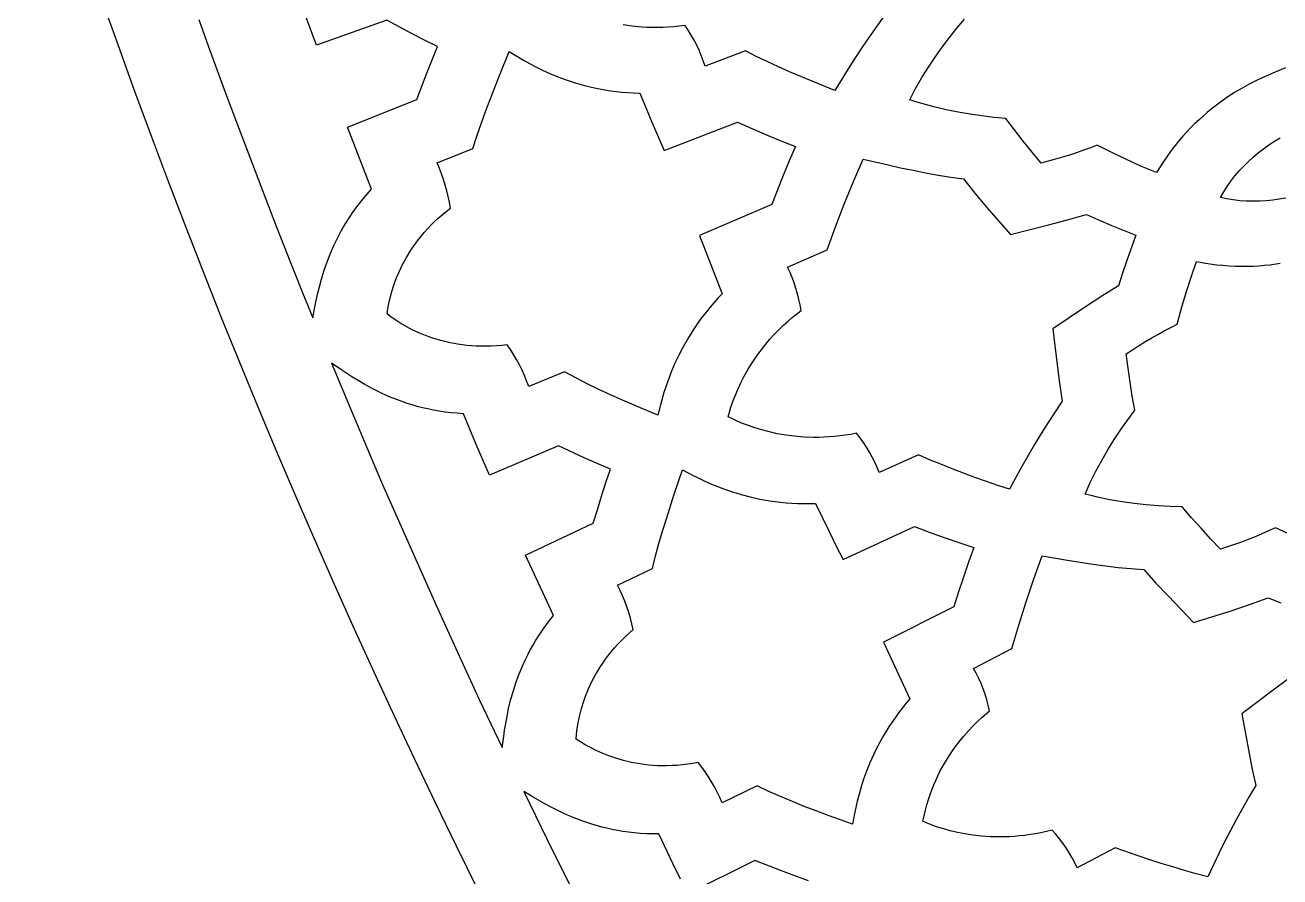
# Model space of a CAD drawing. Extents: x -550 to 550, y -550 to 550.
# Drawn here: x -462.3 to -385.5, y -214.8 to -162.7 of the extents above; entities that cross this region are included whole.
import ezdxf

# ---------------------------------------------------------------- set-up
doc = ezdxf.new("R2010")
doc.units = 0
doc.layers.add('LAYER_1', color=18, linetype='CONTINUOUS')
doc.layers.add('LAYER_10', color=4, linetype='CONTINUOUS')

msp = doc.modelspace()

# ---------------------------------------------------------------- linework, layer by layer
at = {"layer": 'LAYER_1'}
msp.add_lwpolyline([(0, 549.9999999999998, 0.4142135623730951), (-550, -4.34e-14, 0.4142135623730951), (0, -549.9999999999998, 0.4142135623730951), (550, -4.34e-14, 0.4142135623730951)], format="xyb", close=True, dxfattribs=at)
for points in [[(-451.6505065452803, -162.3745426080276), (-451.0733499826512, -163.9705893925276), (-450.0869219195469, -166.6469782331702), (-449.3379058837891, -168.6404571533203), (-448.2000673424594, -171.6464116253467), (-447.0507666853848, -174.6478387693147), (-446.4680863762348, -176.1453171376166), (-445.8780625134987, -177.6398187271117), (-445.2792024222929, -179.1307285555359), (-444.6700134277344, -180.617431640625), (-444.5402042647789, -179.9597947521939), (-444.3722993990759, -179.1657714488874), (-444.2657507687042, -178.7244078023807), (-444.1397058418577, -178.2570990450249), (-443.9908404949405, -177.76656234111), (-443.8158306043567, -177.255514854926), (-443.6113520465103, -176.7266737507626), (-443.3740806978053, -176.1827561929099), (-443.1006924346458, -175.6264793456579), (-442.9494156715218, -175.3445553023477), (-442.7878631334358, -175.0605603732964), (-442.6156193049381, -174.7748342040402), (-442.4322686705793, -174.4877164401154), (-442.23739571491, -174.1995467270582), (-442.0305849224806, -173.9106647104048), (-441.8114207778415, -173.6214100356916), (-441.5794877655434, -173.3321223484546), (-441.3343703701366, -173.0431412942303), (-441.0756530761719, -172.7548065185547), (-442.5541076660156, -168.9589233398438), (-438.2987976074219, -167.2706756591797), (-437.9986177577982, -166.4555121184598), (-437.6914911095279, -165.6428235024386), (-437.3754986367183, -164.8334587766777), (-437.0487213134766, -164.0282669067383), (-437.8272746882208, -163.6379893397206), (-438.6004508586879, -163.2374179072944), (-440.13427734375, -162.4131469726562), (-444.449951171875, -163.9416198730469), (-445.1519254360005, -162.029614991432)], [(-409.7081085767525, -162.1529104025799), (-410.1723270876443, -162.7810271098638), (-410.6232876041668, -163.4190849949613), (-411.0628319146081, -164.0654877542241), (-411.4928018072566, -164.7186390840037), (-411.9150390704006, -165.376942680652), (-412.7436828613281, -166.7026214599609), (-414.1303512695742, -166.1467542721951), (-414.8196005876219, -165.8583125530676), (-415.5056182815309, -165.5622392045484), (-416.1880230762348, -165.258064567216), (-416.8664336966674, -164.9453189816489), (-417.5404688677622, -164.6235327884258), (-418.2097473144531, -164.292236328125), (-420.67431640625, -165.2286071777344), (-420.7812774041036, -164.8986002050459), (-420.9021163349158, -164.5725006088685), (-421.0364319781893, -164.2510794017917), (-421.1838231134263, -163.9351075964053), (-421.3438885201297, -163.6253562052987), (-421.5162269778018, -163.3225962410617), (-421.7004372659452, -163.0275987162838), (-421.8961181640625, -162.7411346435547), (-422.248085428933, -162.7850145526395), (-422.5937984215633, -162.8188147384363), (-422.9331784564987, -162.842961007897), (-423.2661468482842, -162.8578791679735), (-423.5926249114651, -162.8639950256177), (-423.9125339605865, -162.8617343877814), (-424.2257953101937, -162.8515230614166), (-424.5323302748319, -162.8337868534752), (-425.1249063073818, -162.7774430206701), (-425.6896325745978, -162.6961093449814)], [(-385.1654722270567, -165.3351820028382), (-385.5488961946634, -165.4838189972535), (-385.9366455078125, -165.6447448730469), (-386.6017427795662, -165.9412984634149), (-386.9831675431099, -166.1246111025161), (-387.3920972797298, -166.3343147745158), (-387.8247226553999, -166.5726848321294), (-388.2772343360939, -166.841996628072), (-388.7458229877857, -167.1445255150592), (-389.2266792764491, -167.4825468458061), (-389.7159938680579, -167.858335973028), (-389.9626326105837, -168.0611045080407), (-390.2099574285861, -168.2741682494403), (-390.4574921553117, -168.4978116163164), (-390.7047606240072, -168.7323190277583), (-390.9512866679196, -168.9779749028554), (-391.1965941202953, -169.2350636606972), (-391.4402068143813, -169.5038697203731), (-391.6816485834242, -169.7846775009724), (-391.9204432606708, -170.0777714215847), (-392.1561146793677, -170.3834359012992), (-392.3881866727617, -170.7019553592055), (-392.6161830740996, -171.0336142143929), (-392.839627716628, -171.3786968859509), (-393.0580444335938, -171.7374877929688), (-393.9797251484146, -171.3517752236423), (-394.8913584844527, -170.9420173151214), (-395.7916387501395, -170.5079708723308), (-396.6792602539062, -170.0493927001953), (-397.0995134099475, -170.2122139568978), (-397.5226692293774, -170.367921560949), (-397.9485456701519, -170.5164292398341), (-398.3769606902273, -170.6576507210382), (-398.8077322475594, -170.7914997320467), (-399.2406783001043, -170.9178900003447), (-399.6756168058179, -171.0367352534174), (-400.1123657226562, -171.14794921875), (-400.6666156125738, -170.4790574130635), (-401.2116721627899, -169.8025478962227), (-401.7473815842478, -169.11861285046), (-402.2735900878906, -168.4274444580078), (-403.0040684011892, -168.3574381109761), (-403.7345831829505, -168.2715082545573), (-404.4657870369115, -168.1671070128798), (-405.1983325668093, -168.0416865100724), (-405.9328723763808, -167.8926988702638), (-406.6700590693631, -167.7175962175826), (-407.4105452494931, -167.5138306761575), (-407.7822295859063, -167.4004031109562), (-408.1549835205078, -167.2788543701172), (-407.7929119974391, -166.5903081124337), (-407.4115646455623, -165.9267072535412), (-407.0122853431482, -165.2857898234656), (-406.5964179684677, -164.6652938522328), (-406.1653063997917, -164.0629573698688), (-405.7202945153912, -163.4765184063997), (-405.262726193537, -162.9037149918515), (-404.7939453125, -162.34228515625)], [(-385.1481477892071, -173.2952737996711), (-385.5479203702106, -173.366252377231), (-385.9502452287961, -173.4215395097643), (-386.3541435206309, -173.4608013311557), (-386.7586364013823, -173.4837039752898), (-387.1627450267176, -173.4899135760513), (-387.565490552304, -173.479096267325), (-387.965894133809, -173.4509181829955), (-388.3629769268998, -173.4050454569474), (-388.7557600872436, -173.3411442230655), (-389.1432647705078, -173.2588806152344), (-388.94694893451, -172.9162132102288), (-388.7332867163119, -172.581950904814), (-388.5031976370957, -172.2565938309801), (-388.2576012180438, -171.9406421207173), (-387.9974169803384, -171.6345959060154), (-387.7235644451617, -171.3389553188647), (-387.4369631336961, -171.0542204912553), (-387.1385325671239, -170.780891555177), (-386.8291922666273, -170.5194686426203), (-386.5098617533885, -170.270451885575), (-386.1814605485898, -170.0343414160312), (-385.8449081734136, -169.811637365979), (-385.501124149042, -169.6028398674086)], [(-384.879193547971, -193.8661918285383), (-385.7872009277344, -193.4618682861328), (-386.1970680134409, -193.6495814201851), (-386.6102563132472, -193.8303720537849), (-387.0265901197248, -194.0041407595958), (-387.4458937254454, -194.1707881102812), (-387.8679914229804, -194.3302146785047), (-388.2927075049014, -194.4823210369298), (-388.7198662637799, -194.6270077582201), (-389.1492919921875, -194.7641754150391), (-389.7447199615337, -194.1307470577265), (-390.3314645247674, -193.4891563097476), (-390.909367694758, -192.839590190098), (-391.478271484375, -192.1822357177734), (-392.2126258900105, -192.1564837430715), (-392.9479836662424, -192.1148518632311), (-393.6851577807273, -192.0548421884012), (-394.4249612011216, -191.973956828731), (-395.1682068950817, -191.8696978943697), (-395.9157078302642, -191.7395674954661), (-396.6682769743254, -191.5810677421695), (-397.0467161770782, -191.4903987670454), (-397.4267272949219, -191.3917007446289), (-397.1078100809195, -190.6833263831226), (-396.7680649879437, -189.9986828526113), (-396.4089824162637, -189.3355942531868), (-396.0320527661486, -188.6918846849412), (-395.6387664378674, -188.0653782479664), (-395.2306138316893, -187.4538990423542), (-394.8090853478834, -186.8552711681968), (-394.3756713867188, -186.2673187255859), (-394.5380439416352, -185.4105598361716), (-394.6764596595771, -184.5493402096566), (-394.7968741243905, -183.6851828086356), (-394.9052429199219, -182.8196105957031), (-394.5295018905407, -182.5691486759345), (-394.149324861278, -182.3251088349337), (-393.7648929234649, -182.0875746181338), (-393.3763871684326, -181.8566295709678), (-392.9839886875123, -181.6323572388689), (-392.587878572035, -181.41484116727), (-392.188237913332, -181.2041649016043), (-391.7852478027344, -181.0004119873047), (-391.5219856151674, -180.0340966815876), (-391.2370394336381, -179.0736905220109), (-390.9307338746452, -178.1198770591924), (-390.6033935546875, -177.17333984375), (-390.1908153632549, -177.249697095438), (-389.7850835433782, -177.3133482485932), (-389.3863037283667, -177.3648272573009), (-388.9945815515296, -177.4046680756467), (-388.6100226461763, -177.4334046577162), (-388.2327326456159, -177.4515709575947), (-387.8628171831579, -177.4597009293679), (-387.5003818921112, -177.4583285271212), (-387.1455324057855, -177.4479877049401), (-386.7983743574899, -177.4292124169102), (-386.4590133805336, -177.4025366171169), (-386.127555108226, -177.3684942596458), (-385.4887692107937, -177.280445688012)], [(-384.9633034264649, -202.6753955635782), (-385.9262259451313, -203.3883311692394), (-387.8329162597656, -204.8403472900391), (-387.4306465717256, -207.0373042154455), (-387.2194136249868, -208.1337500310497), (-386.9881286621094, -209.2259979248047), (-387.3942567442975, -209.9007193557675), (-387.7865009518383, -210.583766885744), (-388.166059901058, -211.2742092359888), (-388.5341322082826, -211.9711151277567), (-388.891916489838, -212.6735532823027), (-389.2406113620504, -213.3805924208814), (-389.91552734375, -214.8047485351562), (-390.632279728137, -214.614000582884), (-391.3464472246956, -214.4133941060921), (-392.0580643334769, -214.203527013281), (-392.7671655545315, -213.9849972129508), (-393.4737853879103, -213.7584026136018), (-394.177958333664, -213.5243411237344), (-395.5791015625, -213.0362091064453), (-397.9142761230469, -214.2601470947266), (-398.0618548889101, -213.9459816470979), (-398.2227269907709, -213.6374447694459), (-398.3963907540047, -213.3352445522176), (-398.5823445039869, -213.0400890858604), (-398.7800865660927, -212.7526864608214), (-398.9891152656976, -212.4737447675478), (-399.208928928177, -212.2039720964869), (-399.4390258789062, -211.9440765380859), (-399.7841513597943, -212.0299530962124), (-400.1242516517631, -212.1050872658019), (-400.4591982717322, -212.1698917089276), (-400.7888627366212, -212.2247790876625), (-401.1131165633498, -212.2701620640799), (-401.4318312688371, -212.3064533002527), (-401.7448783700031, -212.334065458254), (-402.0521293837671, -212.3534112001571), (-402.6487292167678, -212.3689540839607), (-403.2206029031955, -212.3563832482482), (-403.7667225784066, -212.3189999896046), (-404.2860603777576, -212.2601056046146), (-404.7775884366051, -212.1830013898631), (-405.2402788903052, -212.0909886419349), (-405.6731038742146, -211.9873686574149), (-406.0750355236896, -211.8754427328878), (-406.4450459740868, -211.7585121649386), (-406.7821073607624, -211.6398782501521), (-407.085191819073, -211.522842285113), (-407.353271484375, -211.4107055664062), (-407.2799506946783, -211.0645488537605), (-407.1983207449537, -210.7280373144928), (-407.1088630721463, -210.4010772412578), (-407.0120591132012, -210.0835749267105), (-406.9083903050635, -209.7754366635056), (-406.7983380846783, -209.476568744298), (-406.6823838889907, -209.1868774617426), (-406.5610091549458, -208.9062691084941), (-406.4346953194886, -208.6346499772074), (-406.3039238195643, -208.3719263605374), (-406.0309335740944, -207.8727908416666), (-405.7458899140969, -207.4081128931204), (-405.4526443351324, -206.9771428561375), (-405.1550483327618, -206.5791310719566), (-404.8569534025456, -206.2133278818164), (-404.5622110400445, -205.8789836269555), (-404.2746727408193, -205.5753486486126), (-403.9981900004306, -205.3016732880264), (-403.7366143144391, -205.0572078864357), (-403.2735900878906, -204.6529083251953), (-403.3489779831806, -204.3135807432747), (-403.4383050165325, -203.9767505626866), (-403.541317946897, -203.6432451988553), (-403.657763533225, -203.313892067205), (-403.7873885344673, -202.9895185831598), (-403.9299397095745, -202.6709521621443), (-404.0851638174976, -202.3590202195824), (-404.2528076171875, -202.0545501708984), (-401.9074401855469, -200.8492736816406), (-401.4843693541849, -199.4179505350346), (-401.0332252073425, -197.9949249979981), (-400.5542608762626, -196.581021129443), (-400.0477294921875, -195.1770629882812), (-398.5027123551013, -195.4425826913954), (-397.7283634854231, -195.5662906811006), (-396.9527453634681, -195.6812420137387), (-396.1758262005962, -195.7853951274354), (-395.3975742081673, -195.8767084603162), (-394.6179575975413, -195.9531404505068), (-393.8369445800781, -196.0126495361328), (-393.0915270120496, -196.8379145772502), (-392.3308122730716, -197.6492942842825), (-390.7906799316406, -199.2546844482422), (-388.5002223512392, -198.5283829736481), (-387.3601642342499, -198.1499137046234), (-386.7930961833413, -197.9522626883347), (-386.2286376953125, -197.7472534179688), (-385.4608236498181, -198.0408534495225)], [(-422.1838489381004, -214.9388698548459), (-422.6292031090618, -214.0228686768684), (-423.5045471191406, -212.1833038330078), (-423.8921776591658, -212.1811312657933), (-424.2711579664127, -212.1685721225759), (-424.6415164328693, -212.1461573899803), (-425.0032814505237, -212.1144180546308), (-425.3564814113642, -212.0738851031522), (-425.701144707379, -212.0250895221689), (-426.0372997305561, -211.9685622983056), (-426.3649748728839, -211.9048344181868), (-426.6841985263504, -211.8344368684371), (-426.9949990829437, -211.7579006356811), (-427.5914444734635, -211.5885360676483), (-428.1545381803487, -211.4009886070851), (-428.6845073395044, -211.1995061469879), (-429.1815790868361, -210.9883365803534), (-429.6459805582489, -210.7717278001782), (-430.0779388896482, -210.5539276994587), (-430.4776812169391, -210.3391841711916), (-431.1814264028171, -209.9358584040008), (-431.759033203125, -209.5957336425781), (-430.346539377829, -212.482327360442), (-428.92627164113, -215.3653245547005)], [(-414.3519744873047, -215.0429000854492), (-415.174963933017, -214.7501470137711), (-415.9938930318036, -214.4465533905467), (-417.6222229003906, -213.8150329589844), (-421.7251281738281, -215.8481597900391)]]:
    msp.add_lwpolyline(points, dxfattribs=at)
for points in [[(-440.1239929199219, -180.3809356689453), (-440.0791275797195, -180.0751073480887), (-440.017570749271, -179.7435303220977), (-439.9372494659391, -179.3888873938301), (-439.8360907670866, -179.0138613661439), (-439.7120216900763, -178.6211350418969), (-439.5629692722711, -178.2133912239471), (-439.3868605510337, -177.7933127151524), (-439.1816225637269, -177.3635823183706), (-438.9451823477136, -176.9268828364596), (-438.6754669403565, -176.4858970722775), (-438.5274832390999, -176.2646352102278), (-438.3704033790184, -176.043307828682), (-438.2039682397824, -175.8222502779973), (-438.0279187010623, -175.6017979085311), (-437.8419956425282, -175.3822860706404), (-437.6459399438508, -175.1640501146827), (-437.4394924847002, -174.9474253910149), (-437.2223941447468, -174.7327472499946), (-436.994385803661, -174.5203510419788), (-436.7552083411131, -174.3105721173248), (-436.5046026367735, -174.1037458263899), (-436.2423095703125, -173.9002075195312), (-436.3075021935099, -173.5460739265627), (-436.3834255993237, -173.1934908338291), (-436.4701340703569, -172.8430410215842), (-436.5676818892127, -172.4953072700813), (-436.6761233384941, -172.1508723595742), (-436.795512700804, -171.8103190703163), (-436.9259042587456, -171.4742301825612), (-437.0673522949219, -171.1431884765625), (-434.8700256347656, -170.2498168945312), (-434.6279849097998, -169.4977227968239), (-434.3726558975679, -168.749965811763), (-434.1055593437696, -168.0061582772501), (-433.828215994105, -167.2659125311864), (-433.2488718899764, -165.7945557560126), (-432.6467895507812, -164.3327941894531), (-432.0953487881062, -164.6701723640374), (-431.7727465523913, -164.8589449957376), (-431.4187040139033, -165.0565683731544), (-431.033081872751, -165.2596387833712), (-430.6157408290435, -165.4647525134714), (-430.1665415828897, -165.6685058505383), (-429.6853448343985, -165.8674950816555), (-429.1720112836787, -166.0583164939061), (-428.6264016308394, -166.2375663743738), (-428.0483765759893, -166.4018410101419), (-427.4377968192375, -166.5477366882936), (-426.7945230606928, -166.6718496959126), (-426.4605823995321, -166.7246740379858), (-426.1184160004642, -166.7707763200821), (-425.7680064510024, -166.8097310780868), (-425.4093363386605, -166.8411128478855), (-425.042388250952, -166.8644961653635), (-424.6671447753906, -166.8794555664062), (-424.3040469802961, -167.7617356399669), (-423.9300393353226, -168.639504905899), (-423.1653747558594, -170.3879547119141), (-418.6817016601562, -168.6409301757812), (-417.8029564164963, -169.0324382266608), (-416.919451982806, -169.413430019979), (-416.0310402832986, -169.7830822458125), (-415.1375732421875, -170.1405715942383), (-415.5185560023274, -171.0203909791421), (-415.8873533606115, -171.9052957280266), (-416.2446410918125, -172.7948070226879), (-416.5910949707031, -173.6884460449219), (-421.0106201171875, -175.5902862548828), (-419.6258239746094, -179.1471862792969), (-419.8843778812236, -179.4210695660961), (-420.1310957308333, -179.6951840317821), (-420.3662846813927, -179.9692368320431), (-420.5902518908558, -180.2429351225673), (-420.8033045171765, -180.515986059043), (-421.0057497183089, -180.7880967971585), (-421.3800464768252, -181.3283263010618), (-421.7155994300365, -181.8612808797832), (-422.0148658415753, -182.3846177788287), (-422.2803029750738, -182.8959942437043), (-422.5143680941642, -183.3930675199161), (-422.7195184624787, -183.8734948529702), (-422.8982113436495, -184.3349334883725), (-423.0529040013089, -184.7750406716291), (-423.1860536990891, -185.1914736482461), (-423.3975532695409, -185.943945963585), (-423.5523681640625, -186.5736083984375), (-425.0069370909507, -185.9612608165625), (-425.7308032686681, -185.6462207237675), (-426.4509327724639, -185.3229256243955), (-427.1662322397605, -184.9896174144423), (-427.8756083079797, -184.6445379899039), (-428.5779676145438, -184.285929246776), (-429.272216796875, -183.9120330810547), (-431.4638366699219, -184.8174133300781), (-431.5875714755763, -184.4795473940142), (-431.7235360138171, -184.1456771130104), (-431.8714326480889, -183.8164163799998), (-432.0309637418362, -183.4923790879153), (-432.2018316585034, -183.1741791296901), (-432.3837387615349, -182.8624303982571), (-432.5763874143752, -182.5577467865494), (-432.7794799804688, -182.2607421875), (-433.1103122270142, -182.3001408608706), (-433.4351105407135, -182.3290074068233), (-433.7538246618369, -182.3477618598605), (-434.0664043306551, -182.3568242544849), (-434.3727992874386, -182.3566146251992), (-434.6729592724579, -182.3475530065058), (-434.9668340259835, -182.3300594329075), (-435.2543732882859, -182.3045539389068), (-435.5355267996357, -182.2714565590064), (-435.8102443003033, -182.2311873277087), (-436.3401702306742, -182.1308134489323), (-436.8437490015625, -182.0067925785985), (-437.3205785351324, -181.862484992728), (-437.7702567535481, -181.7012509673418), (-438.1923815789736, -181.5264507784605), (-438.5865509335729, -181.3414447021052), (-438.9523627395104, -181.1495930142965), (-439.2894149189498, -180.9542559910553), (-439.5973053940555, -180.7587939084026), (-439.8756320869915, -180.5665670423589)], [(-419.2587432861328, -186.6670913696289), (-419.1818925894049, -186.3885877243805), (-419.0871380197375, -186.079664460187), (-418.9725361682247, -185.7431947622328), (-418.8361436259605, -185.3820518157026), (-418.676016984039, -184.9991088057808), (-418.4902128335544, -184.5972389176522), (-418.2767877656009, -184.1793153365011), (-418.0337983712723, -183.7482112475122), (-417.7593012416629, -183.3067998358701), (-417.4513529678668, -182.8579542867592), (-417.108010140978, -182.4045477853642), (-416.7273293520906, -181.9494535168695), (-416.5223799066143, -181.72217134033), (-416.3073671922988, -181.4955446664598), (-416.0820482830306, -181.269932643407), (-415.8461802526966, -181.0456944193196), (-415.5995201751834, -180.8231891423457), (-415.3418251243781, -180.6027759606334), (-415.0728521741672, -180.3848140223308), (-414.7923583984375, -180.1696624755859), (-414.8548662478707, -179.8278471053734), (-414.9285946216306, -179.4874244471353), (-415.0138661702813, -179.1492465568852), (-415.111003544387, -178.814165490637), (-415.2203293945116, -178.4830333044044), (-415.3421663712194, -178.156702054201), (-415.4768371250743, -177.8360237960408), (-415.6246643066406, -177.5218505859375), (-413.2112731933594, -176.4589233398438), (-412.7003546516064, -175.0542054829818), (-412.1619687632524, -173.6594770296929), (-411.5963780953231, -172.2755595305516), (-411.0038452148438, -170.9032745361328), (-409.4799372712432, -171.2617775162189), (-408.7155913070903, -171.4320908032923), (-407.9494439297315, -171.5937287050859), (-407.1813400754385, -171.7446537841246), (-406.411124680483, -171.8828286029334), (-405.638642681137, -172.0062157240371), (-404.8637390136719, -172.1127777099609), (-404.1692331000392, -172.9839661344971), (-403.4553767444145, -173.8396459293414), (-402.7274092870904, -174.6836105170834), (-401.9905700683594, -175.5196533203125), (-399.6618857726079, -174.9320862220403), (-398.5017901003771, -174.6226921553993), (-397.924191678313, -174.4594248143013), (-397.3487548828125, -174.2886657714844), (-396.6016185409135, -174.6285170700841), (-395.8457119861204, -174.9490555710059), (-394.3225860595703, -175.5648498535156), (-394.8726699280264, -177.1037750612117), (-395.1344708536312, -177.8774319745241), (-395.3760070800781, -178.6573791503906), (-396.3939571884353, -179.2898884708691), (-397.3983026249817, -179.9441551521462), (-399.3894348144531, -181.2799377441406), (-399.1250544680361, -183.49964192137), (-398.9826784989863, -184.6080993831569), (-398.8200378417969, -185.713623046875), (-399.2638205521028, -186.3602191997876), (-399.6931044195084, -187.0166652345245), (-400.1093808661469, -187.6817420240397), (-400.5141413141517, -188.3542304412873), (-400.9088771856561, -189.0329113592211), (-401.2950799027934, -189.7165656507951), (-402.0478515625, -191.0939178466797), (-402.75505175593, -190.8620064393192), (-403.4594676804098, -190.6213114919481), (-404.1609970423211, -190.3720071820439), (-404.859537548046, -190.1142676870846), (-405.5549869039663, -189.8482671845479), (-406.247242816464, -189.5741798519113), (-406.9362029919208, -189.2921798666528), (-407.6217651367188, -189.00244140625), (-410.0259704589844, -190.0844573974609), (-410.1535002023736, -189.7617377922643), (-410.2946414659601, -189.4437960436387), (-410.44894096492, -189.1313723694302), (-410.6159454144295, -188.8252069874849), (-410.7952015296644, -188.5260401156489), (-410.9862560258012, -188.2346119717683), (-411.1886556180158, -187.9516627736892), (-411.4019470214844, -187.6779327392578), (-411.7511196760018, -187.7429228237091), (-412.0946434401333, -187.7974808805799), (-412.4324145076189, -187.8420270230975), (-412.7643290721988, -187.8769813644895), (-413.0902833276134, -187.9027640179831), (-413.4101734676028, -187.9197950968058), (-413.7238956859073, -187.9284947141849), (-414.0313461762673, -187.9292829833478), (-414.627016748114, -187.9088059299348), (-415.196354733065, -187.8617248423859), (-415.7385296810423, -187.7914006265202), (-416.2527111419677, -187.7011941881568), (-416.738068665763, -187.5944664331148), (-417.1937718023504, -187.4745782672134), (-417.6189901016515, -187.3448905962718), (-418.0128931135885, -187.208764326109), (-418.3746503880832, -187.0695603625442), (-418.7034314750575, -186.9306396113965), (-418.9984059244334, -186.795362978485)], [(-433.0832214355469, -206.8924407958984), (-432.9928959057477, -206.2269462906006), (-432.9375270184493, -205.8411677501194), (-432.8708008423234, -205.4233558032301), (-432.7893024719488, -204.9760010390426), (-432.6896170019043, -204.501594046667), (-432.5683295267686, -204.0026254152131), (-432.4220251411207, -203.4815857337911), (-432.2472889395394, -202.9409655915109), (-432.0407060166035, -202.3832555774824), (-431.7988614668917, -201.8109462808157), (-431.6636489240507, -201.5200952105898), (-431.5183403849828, -201.2265282906207), (-431.3625089865103, -200.930556844547), (-431.1957278654556, -200.6324921960074), (-431.0175701586412, -200.3326456686408), (-430.8276090028892, -200.0313285860859), (-430.625417535022, -199.7288522719813), (-430.410568891862, -199.425528049966), (-430.1826362102316, -199.1216672436786), (-429.9411926269531, -198.8175811767578), (-431.6553344726562, -195.1218872070312), (-427.5087585449219, -193.1822662353516), (-427.2597088782214, -192.3514406119601), (-427.0035542523561, -191.5226587388401), (-426.7383059109573, -190.6966542467883), (-426.4619750976562, -189.8741607666016), (-427.2642485695408, -189.5319222847125), (-428.0617925415634, -189.1791004288816), (-429.6458129882812, -188.4496459960938), (-433.8626403808594, -190.2336273193359), (-434.6708128052492, -188.3639686568206), (-435.0644989311808, -187.4247127384075), (-435.449462890625, -186.4818878173828), (-435.8356757050578, -186.4563357729003), (-436.2126333759433, -186.4209268792506), (-436.5803964627913, -186.3761900406437), (-436.9390255251125, -186.3226541612894), (-437.288581122417, -186.2608481453976), (-437.6291238142149, -186.191300897178), (-437.9607141600168, -186.1145413208406), (-438.2834127193327, -186.0310983205951), (-438.597280051673, -185.9415008006515), (-438.9023767165478, -185.8462776652195), (-439.4865002819424, -185.6410701647299), (-440.0362678915987, -185.4197070528051), (-440.5521640215987, -185.1864195631239), (-441.0346731480246, -184.9454389293649), (-441.4842797469585, -184.7009963852069), (-441.9014682944825, -184.4573231643287), (-442.2867232666787, -184.218650500409), (-442.9633703894162, -183.7732317781603), (-443.5180969238281, -183.3985900878906), (-442.2830462048504, -186.3652822534405), (-441.0322763800255, -189.3255776613433), (-440.3986437779614, -190.8022420823055), (-439.7582577694847, -192.2760059152101), (-439.1101771446118, -193.7464353605086), (-438.4534606933594, -195.2130966186523), (-437.1353580871554, -198.1446737998299), (-435.8137704764056, -201.0745392792073), (-435.145660512629, -202.5359633856691), (-434.4694681596796, -203.9935194726187), (-433.7827897048785, -205.4460608420354)], [(-428.5554504394531, -206.3824310302734), (-428.5295873882137, -206.0744747882523), (-428.4886020041512, -205.7397133552537), (-428.4302523417072, -205.3807261239542), (-428.3522964553226, -205.0000924870309), (-428.252492399439, -204.6003918371604), (-428.1285982284974, -204.1842035670197), (-427.978371996939, -203.7541070692855), (-427.7995717592053, -203.3126817366347), (-427.5899555697373, -202.8625069617441), (-427.3472814829764, -202.4061621372905), (-427.2128471201239, -202.1764820166891), (-427.0693075533637, -201.9462266559507), (-426.9163825395009, -201.71571847916), (-426.7537918353407, -201.4852799104016), (-426.5812551976882, -201.2552333737601), (-426.3984923833484, -201.02590129332), (-426.2052231491267, -200.7976060931661), (-426.0011672518281, -200.5706701973828), (-425.7860444482579, -200.3454160300548), (-425.5595744952212, -200.1221660152666), (-425.321477149523, -199.901242577103), (-425.0714721679688, -199.6829681396484), (-425.1493976555617, -199.3310560365606), (-425.2399623015323, -198.9814814153995), (-425.3429507512947, -198.6348878686369), (-425.4581476502633, -198.2919189887442), (-425.5853376438523, -197.953218368193), (-425.724305377476, -197.6194295994549), (-425.8748354965486, -197.2911962750017), (-426.0367126464844, -196.9691619873047), (-423.8968811035156, -195.9460601806641), (-423.7019439072595, -195.1816281669373), (-423.4934645275633, -194.4207092957101), (-423.2729860769639, -193.6630103494655), (-423.0420516679986, -192.9082381106864), (-422.5549874251183, -191.4063008854562), (-422.0446166992188, -189.9125518798828), (-421.472652263486, -190.2157064294455), (-421.1386117793563, -190.3844509106146), (-420.7726202407155, -190.5601112062725), (-420.3747434898117, -190.7392905740918), (-419.9450473688934, -190.9185922717452), (-419.4835977202085, -191.0946195569055), (-418.9904603860055, -191.2639756872453), (-418.4657012085324, -191.4232639204373), (-417.9093860300377, -191.5690875141541), (-417.3215806927695, -191.6980497260686), (-416.7023510389762, -191.8067538138533), (-416.0517629109058, -191.8918030351809), (-415.7147299947194, -191.9243955889461), (-415.3698821508069, -191.9498006477242), (-415.0172276094492, -191.9675936187244), (-414.6567746009274, -191.9773499091558), (-414.2885313555225, -191.9786449262274), (-413.9125061035156, -191.9710540771484), (-413.0856576142115, -193.6905618952876), (-412.6638238296801, -194.5461803422502), (-412.2320251464844, -195.3967590332031), (-407.8605651855469, -193.3845977783203), (-406.9580810054141, -193.7218658762521), (-406.0515172432312, -194.0484008190314), (-405.1407784165617, -194.3633772590332), (-404.2257690429688, -194.6659698486328), (-404.551683774706, -195.5661030237838), (-404.8650593967313, -196.4705999810747), (-405.1666664287893, -197.3789975398692), (-405.457275390625, -198.2908325195312), (-409.7550048828125, -200.4534912109375), (-408.1497497558594, -203.9162292480469), (-408.3919407241519, -204.2059782198312), (-408.6223987028198, -204.495185628866), (-408.841440107458, -204.7835807557002), (-409.0493813536616, -205.0708928808828), (-409.2465388570254, -205.3568512849627), (-409.4332290331442, -205.6411852484889), (-409.7764730660272, -206.2038969760757), (-410.0816447770698, -206.7568623080348), (-410.3512754910316, -207.2979154887578), (-410.5878965326721, -207.8248907626362), (-410.7940392267506, -208.3356223740616), (-410.9722348980266, -208.8279445674254), (-411.1250148712595, -209.2996915871194), (-411.2549104712087, -209.7486976775349), (-411.3644530226338, -210.1727970830635), (-411.4561738502942, -210.5698240480969), (-411.5326042789493, -210.9376128170265), (-411.6497192382812, -211.5768127441406), (-412.3922259030677, -211.3177721761629), (-413.1326313869694, -211.051781040201), (-413.8702420552626, -210.7777443026525), (-414.6043642732234, -210.4945669299155), (-415.334304406128, -210.2011538883879), (-416.0593688192524, -209.8964101444673), (-416.7788638778729, -209.5792406645517), (-417.4920959472656, -209.2485504150391), (-419.6256103515625, -210.2834625244141), (-419.7703408656774, -209.953937455719), (-419.9270365514076, -209.629173746628), (-420.0953582665205, -209.3097629221512), (-420.2749668687835, -208.9962965072988), (-420.4655232159643, -208.689366027081), (-420.6666881658301, -208.3895630065077), (-420.8781225761488, -208.0974789705893), (-421.0994873046875, -207.8137054443359), (-421.4278077637958, -207.8730371735851), (-421.7507303702474, -207.9214923665736), (-422.0681799311715, -207.9594873281875), (-422.3800812536974, -207.9874383633131), (-422.6863591449543, -208.0057617768363), (-422.9869384120715, -208.0148738736435), (-423.2817438621782, -208.0151909586207), (-423.5707003024038, -208.007129336654), (-423.8537325398772, -207.9911053126296), (-424.1307653817279, -207.9675351914337), (-424.6665321070778, -207.8994218770717), (-425.1773989354874, -207.8061198326573), (-425.6627643239906, -207.6909594972796), (-426.1220267296213, -207.5572713100275), (-426.5545846094134, -207.4083857099905), (-426.9598364204008, -207.2476331362575), (-427.3371806196174, -207.0783440279177), (-427.6860156640969, -206.9038488240603), (-428.0057400108735, -206.7274779637743), (-428.2957521169809, -206.552561886149)]]:
    msp.add_lwpolyline(points, close=True, dxfattribs=at)
at = {"layer": 'LAYER_10'}
msp.add_lwpolyline([(-485, 0, 0.4142135623730952), (0, -484.9999999999998, 0.4142135623730952), (485, 0, 0.4142135623730954), (0, 484.9999999999998, 0.4142135623730952)], format="xyb", close=True, dxfattribs=at)

doc.saveas('drawing.dxf')
